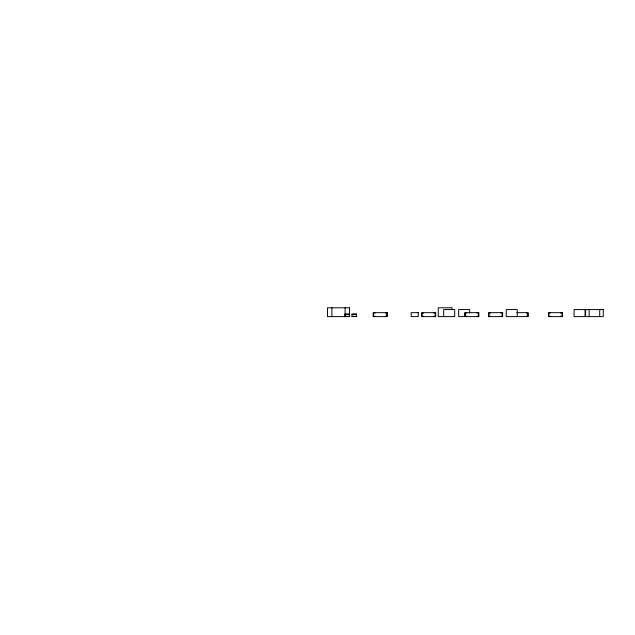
<?xml version="1.0" encoding="UTF-8"?>
<svg xmlns="http://www.w3.org/2000/svg" width="635" height="635" viewBox="0 0 635 635"><rect width="100%" height="100%" fill="white"/><g stroke="black" fill="none" stroke-linecap="round" stroke-linejoin="round"><path stroke-width="0.95" d="M516.819 312.658L528.193 312.658L528.193 316.619L506.23 316.619L506.23 309.57L517.247 309.57L517.247 316.619M349.544 314.039L344.964 314.039L344.964 316.619M344.964 314.325L349.544 314.325M352.004 314.325L356.584 314.325M344.964 316.333L349.544 316.333M352.004 316.333L356.584 316.333M599.726 309.57L599.726 316.619M589.153 309.57L589.153 316.619M560.784 312.658L560.784 313.095L562.102 313.095L562.102 316.182L560.784 316.182L560.784 316.619M550.212 312.658L550.212 313.095L548.894 313.095L548.894 316.182L550.212 316.182L550.212 316.619M526.431 312.658L526.431 313.095L527.748 313.095L527.748 316.182L526.431 316.182L526.431 316.619M500.888 312.658L500.888 313.095L502.206 313.095L502.206 316.182L500.888 316.182L500.888 316.619M490.315 312.658L490.315 313.095L488.99 313.095L488.99 316.182L490.315 316.182L490.315 316.619M477.099 312.658L477.099 313.095L478.425 313.095L478.425 316.182L477.099 316.182L477.099 316.619M469.678 313.095L469.678 309.57L458.668 309.57L458.668 316.619L478.861 316.619L478.861 312.658L464.772 312.658L464.772 316.619M466.534 312.658L466.534 313.095L465.209 313.095L465.209 316.182L466.534 316.182L466.534 316.619M452.064 309.769L452.064 307.808L438.301 307.808L438.301 316.619L454.7 316.619L454.7 309.57L443.69 309.57L443.69 316.619M433.943 312.658L433.943 313.095L435.261 313.095L435.261 316.182L433.943 316.182L433.943 316.619M423.37 312.658L423.37 313.095L422.053 313.095L422.053 316.182L423.37 316.182L423.37 316.619M385.493 312.658L385.493 313.095L386.818 313.095L386.818 316.182L385.493 316.182L385.493 316.619M374.92 312.658L374.92 313.095L373.602 313.095L373.602 316.182L374.92 316.182L374.92 316.619M345.107 307.808L345.107 316.619M331.891 307.808L331.891 316.619M349.512 307.808L327.485 307.808L327.485 316.619L349.544 316.619L349.512 307.808M585.065 309.57L574.056 309.57L574.056 316.619L585.065 316.619L585.065 309.57M603.25 309.57L585.637 309.57L585.637 316.619L603.25 316.619L603.25 309.57M387.255 312.658L373.166 312.658L373.166 316.619L387.255 316.619L387.255 312.658M418.251 312.658L411.202 312.658L411.202 316.619L418.251 316.619L418.251 312.658M435.705 312.658L421.608 312.658L421.608 316.619L435.705 316.619L435.705 312.658M502.65 312.658L488.553 312.658L488.553 316.619L502.65 316.619L502.65 312.658M562.547 312.658L548.449 312.658L548.449 316.619L562.547 316.619L562.547 312.658M356.584 314.039L352.004 314.039L352.004 316.619L356.584 316.619L356.584 314.039"/></g></svg>
